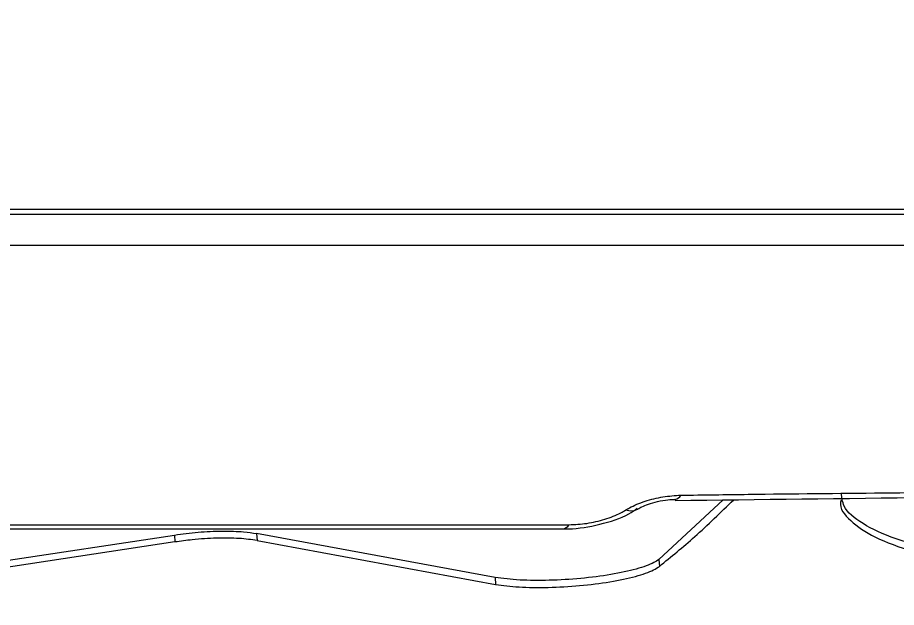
# Model space of a CAD drawing. Header units: millimetres. Extents: x -8327 to 9087, y -6583 to 5996.
# Drawn here: x 5902.88 to 5927.18, y -146.31 to -130 of the extents above; entities that cross this region are included whole.
import ezdxf

# ---------------------------------------------------------------- set-up
doc = ezdxf.new("R2010")
doc.units = ezdxf.units.MM
for name, color, linetype in [('DIKOM_ОБЪЕКТ', 7, 'Continuous'), ('DIKOM_РАЗМЕР_ЗОНА', 7, 'Continuous'), ('DIKOM_РАЗМЕР_ОБЪЕКТА', 7, 'Continuous')]:
    doc.layers.add(name, color=color, linetype=linetype)
doc.styles.add('style1', font='arial.ttf', dxfattribs={"width": 0.8})
doc.dimstyles.new('1-50', dxfattribs={"dimtxt": 300, "dimasz": 200, "dimexe": 100, "dimexo": 0, "dimgap": 100, "dimtad": 1, "dimtxsty": 'style1', "dimcen": 200, "dimclrd": 7, "dimclre": 7, "dimclrt": 7, "dimadec": 1, "dimazin": 2, "dimtfac": 1, "dimtmove": 0, "dimatfit": 2, "dimfxl": 0, "dimlwd": 25, "dimlwe": 18, "dimarcsym": 0})

# ---------------------------------------------------------------- blocks, each defined once
blk = doc.blocks.new('*D9')
at = {"layer": 'Defpoints', "color": 0, "transparency": 16777216}
for p in [(7087.366, 843.902), (-4957.594, 227.929), (7087.366, -4838.641)]:
    blk.add_point(p, dxfattribs=at)
at = {"layer": 'DIKOM_РАЗМЕР_ОБЪЕКТА', "color": 7, "lineweight": 18, "transparency": 16777216}
for p, q in [((7087.366, 843.902), (7087.366, -4938.641)), ((-4957.594, 227.929), (-4957.594, -4938.641))]:
    blk.add_line(p, q, dxfattribs=at)
at = {"layer": 'DIKOM_РАЗМЕР_ОБЪЕКТА', "color": 7, "lineweight": 25, "transparency": 16777216}
blk.add_line((-4757.594, -4838.641), (6887.366, -4838.641), dxfattribs=at)
at = {"layer": 'DIKOM_РАЗМЕР_ОБЪЕКТА', "color": 7, "transparency": 16777216}
for points in [[(-4757.594, -4805.308), (-4757.594, -4871.975), (-4957.594, -4838.641)], [(6887.366, -4805.308), (6887.366, -4871.975), (7087.366, -4838.641)]]:
    blk.add_solid(points, dxfattribs=at)
at = {"layer": 'DIKOM_РАЗМЕР_ОБЪЕКТА', "color": 7, "transparency": 16777216, "insert": (4098.945, -4585.469), "char_height": 300, "attachment_point": 5, "style": 'style1'}
blk.add_mtext('12040', dxfattribs=at)
blk = doc.blocks.new('*D12')
at = {"layer": 'Defpoints', "color": 0, "transparency": 16777216}
for p in [(-6501.585, 227.929), (9087.366, 227.928), (9087.366, -6483.303)]:
    blk.add_point(p, dxfattribs=at)
at = {"layer": 'DIKOM_РАЗМЕР_ЗОНА', "color": 7, "lineweight": 18, "transparency": 16777216}
for p, q in [((-6501.585, 227.929), (-6501.585, -6583.303)), ((9087.366, 227.928), (9087.366, -6583.303))]:
    blk.add_line(p, q, dxfattribs=at)
at = {"layer": 'DIKOM_РАЗМЕР_ЗОНА', "color": 7, "lineweight": 25, "transparency": 16777216}
blk.add_line((-6301.585, -6483.303), (8887.366, -6483.303), dxfattribs=at)
at = {"layer": 'DIKOM_РАЗМЕР_ЗОНА', "color": 7, "transparency": 16777216}
for points in [[(-6301.585, -6449.97), (-6301.585, -6516.637), (-6501.585, -6483.303)], [(8887.366, -6449.97), (8887.366, -6516.637), (9087.366, -6483.303)]]:
    blk.add_solid(points, dxfattribs=at)
at = {"layer": 'DIKOM_РАЗМЕР_ЗОНА', "color": 7, "transparency": 16777216, "insert": (2981.198, -6230.131), "char_height": 300, "attachment_point": 5, "style": 'style1'}
blk.add_mtext('15500', dxfattribs=at)

msp = doc.modelspace()

# ---------------------------------------------------------------- linework, layer by layer
at = {"layer": 'DIKOM_ОБЪЕКТ', "color": 7, "linetype": 'Continuous', "lineweight": 15}
for p, q in [((5853.636, -135.3), (6131.05, -135.3)), ((5853.378, -135.435), (6131.05, -135.435)), ((6131.049, -136.302), (5852.742, -136.302)), ((5922.388, -143.337), (5920.612, -144.981)), ((5921.062, -143.321), (5921.051, -143.321)), ((5920.027, -143.588), (5920.038, -143.582)), ((5900.599, -144.023), (5918.13, -144.023)), ((5897.363, -145.79), (5907.218, -144.306)), ((5900.403, -144.137), (5917.948, -144.137)), ((5907.218, -144.306), (5907.232, -144.499)), ((5916.084, -145.478), (5909.487, -144.265)), ((5909.487, -144.265), (5909.501, -144.458)), ((5907.232, -144.499), (5897.377, -145.984)), ((5909.501, -144.458), (5916.098, -145.672)), ((5920.612, -144.981), (5920.626, -145.174)), ((5916.084, -145.478), (5916.098, -145.672))]:
    msp.add_line(p, q, dxfattribs=at)
at = {"layer": 'DIKOM_ОБЪЕКТ', "color": 7, "linetype": 'Continuous', "lineweight": 15, "flags": 128}
msp.add_lwpolyline([(5919.697, -143.614), (5919.818, -143.634), (5919.929, -143.626), (5920.027, -143.589), (5920.027, -143.588)], dxfattribs=at)
at = {"layer": 'DIKOM_ОБЪЕКТ', "color": 7, "linetype": 'Continuous', "lineweight": 15}
for centre, radius, start, end in [((5921.028, -143.107), 0.217, 278.8616, 333.0778), ((5917.93, -143.906), 0.232, 274.4861, 329.7763)]:
    msp.add_arc(centre, radius, start, end, dxfattribs=at)
for points, knots in [([(5853.636, 591.157), (5855.664, 588.82), (5861.168, 582.475), (5869.865, 571.175), (5879.599, 557.006), (5888.922, 541.767), (5897.796, 525.551), (5906.177, 508.426), (5914.037, 490.44), (5921.349, 471.605), (5928.113, 451.969), (5934.313, 431.599), (5939.923, 410.594), (5944.912, 389.048), (5949.262, 367.024), (5952.951, 344.552), (5955.986, 321.675), (5958.365, 298.469), (5960.077, 275.043), (5961.112, 251.505), (5961.462, 227.928), (5961.112, 204.351), (5960.077, 180.813), (5958.365, 157.387), (5955.987, 134.181), (5952.95, 111.305), (5949.262, 88.832), (5944.912, 66.808), (5939.923, 45.263), (5934.314, 24.257), (5928.113, 3.888), (5921.349, -15.748), (5914.376, -33.703), (5907.287, -50.081), (5900.167, -64.999), (5892.667, -79.261), (5884.821, -92.802), (5876.702, -105.508), (5868.33, -117.344), (5860.64, -127.227), (5855.664, -132.963), (5853.636, -135.3)], [0, 0, 0, 0, 0.015653, 0.042491, 0.069412, 0.096377, 0.123342, 0.150264, 0.177101, 0.203938, 0.23086, 0.257824, 0.284789, 0.311711, 0.338548, 0.365385, 0.392306, 0.419271, 0.446235, 0.473156, 0.499993, 0.52683, 0.553752, 0.580716, 0.607681, 0.634603, 0.66144, 0.688277, 0.715198, 0.742163, 0.769127, 0.796049, 0.822886, 0.845964, 0.869165, 0.892393, 0.915621, 0.938822, 0.961584, 0.984347, 1, 1, 1, 1]), ([(5791.793, -181.425), (5792.352, -181.186), (5794.848, -180.122), (5799.246, -177.921), (5804.978, -174.816), (5810.662, -171.385), (5816.296, -167.659), (5821.874, -163.633), (5827.393, -159.312), (5832.849, -154.7), (5838.237, -149.799), (5843.553, -144.614), (5848.793, -139.147), (5853.954, -133.405), (5859.03, -127.39), (5864.019, -121.108), (5868.917, -114.564), (5873.719, -107.761), (5878.424, -100.707), (5883.025, -93.405), (5887.522, -85.861), (5891.909, -78.082), (5896.184, -70.073), (5900.344, -61.839), (5904.386, -53.388), (5908.306, -44.726), (5912.101, -35.859), (5915.769, -26.794), (5919.309, -17.537), (5922.715, -8.096), (5925.986, 1.522), (5929.12, 11.31), (5932.114, 21.261), (5934.966, 31.368), (5937.674, 41.621), (5940.235, 52.015), (5942.649, 62.541), (5944.913, 73.191), (5947.025, 83.957), (5948.984, 94.832), (5950.788, 105.806), (5952.438, 116.872), (5953.929, 128.022), (5955.263, 139.246), (5956.437, 150.537), (5957.451, 161.886), (5958.305, 173.285), (5958.996, 184.725), (5959.526, 196.197), (5959.892, 207.693), (5960.081, 217.94), (5960.107, 224.353), (5960.117, 226.927)], [0, 0, 0, 0, 0.005877, 0.026267, 0.046664, 0.067067, 0.087475, 0.107888, 0.128305, 0.148726, 0.16915, 0.189577, 0.210006, 0.230437, 0.25087, 0.271303, 0.291737, 0.312171, 0.332606, 0.35304, 0.373475, 0.393909, 0.414343, 0.434776, 0.455209, 0.475641, 0.496073, 0.516504, 0.536935, 0.557365, 0.577794, 0.598223, 0.618652, 0.63908, 0.659507, 0.679934, 0.700361, 0.720787, 0.741213, 0.761639, 0.782064, 0.802489, 0.822914, 0.843338, 0.863763, 0.884187, 0.904611, 0.925035, 0.945458, 0.965882, 0.986306, 1, 1, 1, 1]), ([(5921.222, -143.205), (5921.842, -143.196), (5924.946, -143.156), (5937.071, -143.038), (5948.621, -143.147), (5957.676, -143.231)], [0, 0, 0, 0, 0.051225, 0.256129, 1, 1, 1, 1]), ([(5919.697, -143.614), (5919.731, -143.594), (5919.886, -143.503), (5920.225, -143.363), (5920.729, -143.235), (5921.057, -143.215), (5921.222, -143.205)], [0, 0, 0, 0, 0.085592, 0.389455, 0.6948, 1, 1, 1, 1]), ([(5920.038, -143.583), (5920.071, -143.564), (5920.142, -143.523), (5920.332, -143.445), (5920.581, -143.374), (5920.844, -143.328), (5920.99, -143.325), (5921.051, -143.324)], [0, 0, 0, 0, 0.156978, 0.346201, 0.57681, 0.825018, 1, 1, 1, 1]), ([(5920.626, -145.174), (5920.953, -144.907), (5921.641, -144.346), (5922.324, -143.682), (5922.682, -143.334)], [0, 0, 0, 0, 0.474876, 1, 1, 1, 1]), ([(5921.06, -143.351), (5925.738, -143.293), (5936.562, -143.159), (5948.721, -143.194), (5956.212, -143.347), (5957.514, -143.373)], [0, 0, 0, 0, 0.385976, 0.893255, 1, 1, 1, 1]), ([(5925.65, -143.342), (5925.645, -143.359), (5925.591, -143.565), (5925.882, -143.916), (5926.53, -144.379), (5927.615, -144.769), (5929.037, -145.089), (5930.784, -145.327), (5932.791, -145.485), (5935.011, -145.556), (5937.372, -145.544), (5939.813, -145.445), (5942.262, -145.264), (5944.648, -145), (5946.912, -144.66), (5948.972, -144.246), (5950.746, -143.79), (5951.653, -143.45), (5952.079, -143.29)], [0, 0, 0, 0, 0.006252, 0.072975, 0.139696, 0.206521, 0.273337, 0.340191, 0.407056, 0.473834, 0.540615, 0.607308, 0.674011, 0.740699, 0.807384, 0.874151, 0.940912, 1, 1, 1, 1]), ([(5951.532, -143.287), (5951.19, -143.408), (5950.347, -143.706), (5948.488, -144.161), (5946.175, -144.592), (5943.644, -144.927), (5941.222, -145.157), (5938.768, -145.303), (5936.352, -145.366), (5934.046, -145.343), (5931.91, -145.236), (5930.011, -145.044), (5928.393, -144.773), (5927.109, -144.423), (5926.202, -144.002), (5925.697, -143.573), (5925.673, -143.268), (5925.663, -143.145)], [0, 0, 0, 0, 0.046606, 0.115008, 0.201441, 0.269803, 0.33817, 0.406542, 0.474902, 0.543228, 0.611539, 0.679875, 0.748217, 0.816648, 0.885082, 0.953582, 1, 1, 1, 1]), ([(5917.951, -144.131), (5918.007, -144.133), (5918.337, -144.142), (5918.983, -144.024), (5919.653, -143.826), (5919.939, -143.62), (5920.013, -143.567)], [0, 0, 0, 0, 0.078343, 0.469505, 0.862518, 1, 1, 1, 1]), ([(5918.13, -144.023), (5918.293, -144.015), (5918.619, -144), (5919.125, -143.878), (5919.484, -143.737), (5919.652, -143.64), (5919.697, -143.614)], [0, 0, 0, 0, 0.296745, 0.594071, 0.889569, 1, 1, 1, 1]), ([(5907.218, -144.306), (5907.435, -144.277), (5907.869, -144.219), (5908.547, -144.191), (5909.108, -144.207), (5909.374, -144.248), (5909.487, -144.265)], [0, 0, 0, 0, 0.26703, 0.53436, 0.801518, 1, 1, 1, 1]), ([(5909.501, -144.458), (5909.343, -144.436), (5909.028, -144.392), (5908.388, -144.387), (5907.764, -144.425), (5907.39, -144.477), (5907.232, -144.499)], [0, 0, 0, 0, 0.267531, 0.534955, 0.8025, 1, 1, 1, 1]), ([(5920.612, -144.981), (5920.57, -145.01), (5920.437, -145.103), (5920.018, -145.253), (5919.308, -145.407), (5918.459, -145.516), (5917.576, -145.569), (5916.723, -145.563), (5916.301, -145.507), (5916.084, -145.478)], [0, 0, 0, 0, 0.072765, 0.226261, 0.379702, 0.532887, 0.685937, 0.838854, 1, 1, 1, 1]), ([(5916.098, -145.672), (5916.302, -145.7), (5916.711, -145.755), (5917.545, -145.763), (5918.427, -145.714), (5919.28, -145.608), (5919.998, -145.456), (5920.437, -145.303), (5920.577, -145.207), (5920.626, -145.174)], [0, 0, 0, 0, 0.15311, 0.306347, 0.459332, 0.612294, 0.765279, 0.918436, 1, 1, 1, 1])]:
    msp.add_open_spline(points, degree=3, knots=knots, dxfattribs=at)

# ---------------------------------------------------------------- dimensions: what is measured, and where the dimension line sits
at = {"layer": 'DIKOM_РАЗМЕР_ЗОНА'}
dim = msp.add_linear_dim(base=(9087.366, -6483.303), p1=(-6501.585, 227.929), p2=(9087.366, 227.928), text='15500', dimstyle='1-50', dxfattribs=at)
dim.commit()
dim.dimension.update_dxf_attribs({"geometry": '*D12', "text_midpoint": (2981.198, -6483.303), "dimtype": 160})
at = {"layer": 'DIKOM_РАЗМЕР_ОБЪЕКТА'}
dim = msp.add_linear_dim(base=(7087.366, -4838.641), p1=(-4957.594, 227.929), p2=(7087.366, 843.902), text='12040', dimstyle='1-50', dxfattribs=at)
dim.commit()
dim.dimension.update_dxf_attribs({"geometry": '*D9', "text_midpoint": (4098.945, -4838.641), "dimtype": 160})

doc.saveas('drawing.dxf')
